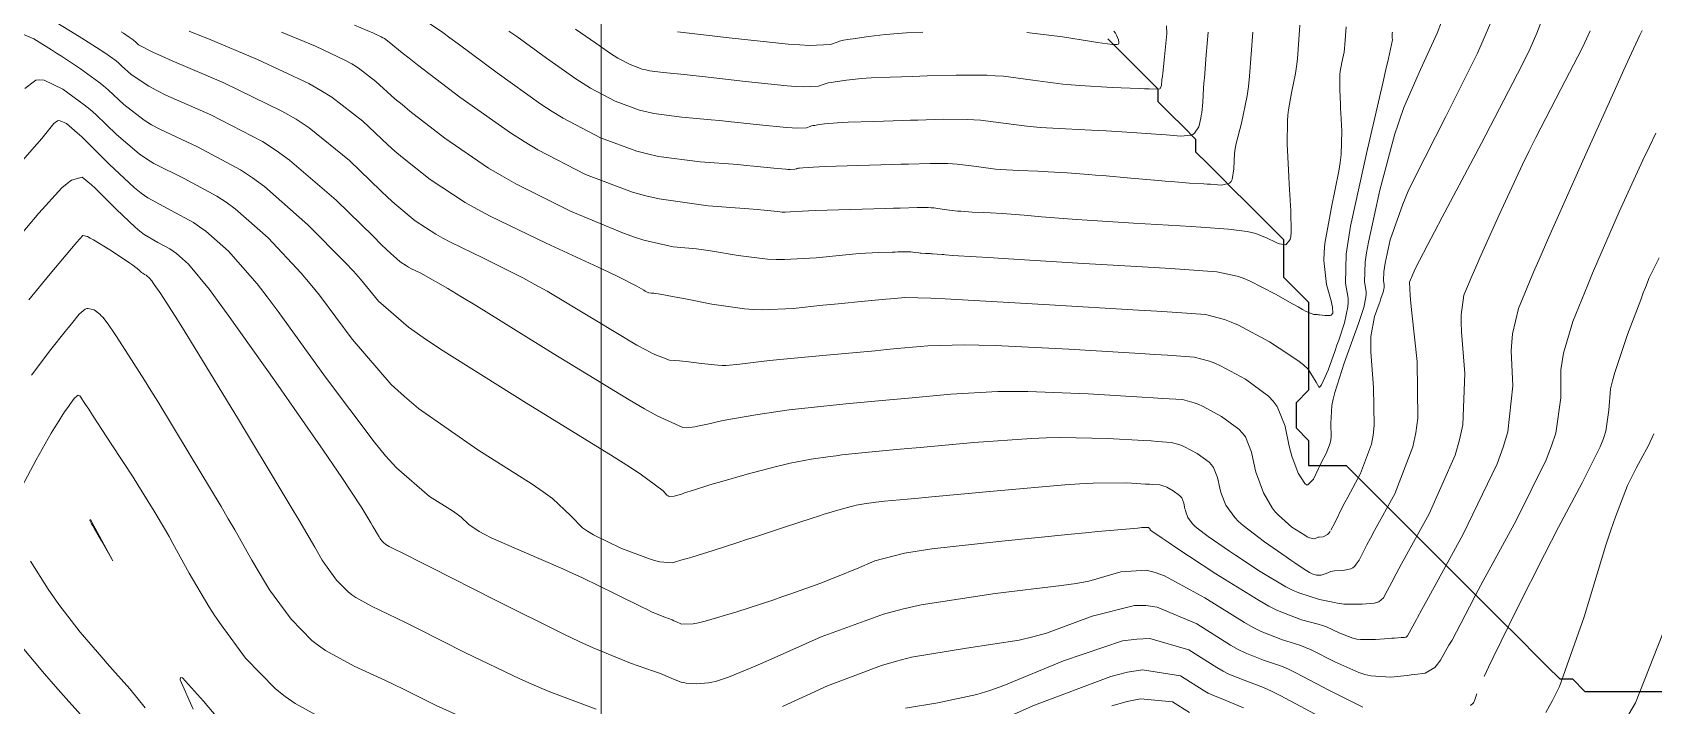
# Model space of a CAD drawing. Header units: millimetres. Extents: x 837475 to 838477, y 1189012 to 1191015.
# Drawn here: x 838231.2 to 838360.3, y 1189866.1 to 1189919.7 of the extents above; entities that cross this region are included whole.
import ezdxf

# ---------------------------------------------------------------- set-up
doc = ezdxf.new("R2010")
doc.units = ezdxf.units.MM
doc.header["$LTSCALE"] = 0.3
doc.layers.add('COORD', color=253, linetype='Continuous', lineweight=20)
doc.layers.add('DRENAJE', color=5, linetype='Continuous', lineweight=25)
doc.layers.add('COTAS 10', color=7, linetype='Continuous', lineweight=9, true_color=0x6e3e2d)
doc.layers.add('COTAS INT', color=7, linetype='Continuous', lineweight=5, true_color=0x9fa19f)

msp = doc.modelspace()

# ---------------------------------------------------------------- linework, layer by layer
at = {"layer": 'COORD'}
msp.add_line((838276.51, 1189013.87), (838276.51, 1191013.87), dxfattribs=at)
at = {"layer": 'COTAS 10'}
for points in [[(838238.3, 1189919.72), (838238.48, 1189919.61), (838238.94, 1189919.31), (838239.26, 1189919.09), (838239.34, 1189919.02), (838239.42, 1189918.95), (838239.68, 1189918.7), (838240.88, 1189918.08), (838241.54, 1189917.78), (838242.35, 1189917.42), (838246.48, 1189915.67), (838251.1, 1189913.42), (838252.22, 1189912.76), (838253.27, 1189912.08), (838256.48, 1189909.47), (838258.96, 1189907.07), (838259.54, 1189906.53), (838260.09, 1189906.04), (838261.7, 1189904.69), (838263.34, 1189903.61), (838263.91, 1189903.29), (838264.52, 1189902.97), (838267.15, 1189901.7), (838270.29, 1189900.14), (838271.24, 1189899.62), (838272.21, 1189899.08), (838276.01, 1189896.8), (838279.36, 1189894.78), (838280.06, 1189894.4), (838280.65, 1189894.08), (838281.95, 1189893.58), (838282.74, 1189893.53), (838283, 1189893.5), (838283.29, 1189893.47), (838284.51, 1189893.31), (838285.81, 1189893.18), (838286.15, 1189893.17), (838286.47, 1189893.17), (838287.56, 1189893.26), (838289.24, 1189893.47), (838289.94, 1189893.55), (838290.73, 1189893.63), (838294.44, 1189893.98), (838298.33, 1189894.34), (838299.24, 1189894.42), (838300.08, 1189894.5), (838302.52, 1189894.73), (838305.44, 1189894.8), (838306.58, 1189894.78), (838307.87, 1189894.74), (838313.75, 1189894.45), (838319.43, 1189894.11), (838320.6, 1189894.03), (838321.59, 1189893.97), (838323.71, 1189893.83), (838324.94, 1189893.51), (838325.36, 1189893.34), (838325.82, 1189893.13), (838327.81, 1189892.08), (838329.65, 1189890.71), (838330.02, 1189890.31), (838330.33, 1189889.89), (838330.97, 1189888.33), (838330.97, 1189888.31), (838331.29, 1189886.74), (838331.39, 1189886.33), (838331.51, 1189885.93), (838332, 1189884.6), (838332.52, 1189883.76), (838332.66, 1189883.67), (838332.78, 1189883.65), (838333.21, 1189884.11), (838333.61, 1189884.95), (838333.72, 1189885.18), (838333.84, 1189885.4), (838334.24, 1189886.16), (838334.54, 1189886.97), (838334.59, 1189887.23), (838334.62, 1189887.49), (838334.59, 1189888.55), (838334.68, 1189889.97), (838334.78, 1189890.47), (838334.91, 1189891.01), (838335.66, 1189893.35), (838336.48, 1189895.63), (838336.66, 1189896.14), (838336.82, 1189896.59), (838337.22, 1189897.78), (838337.39, 1189898.61), (838337.41, 1189898.83), (838337.41, 1189899.05), (838337.29, 1189899.82), (838337.34, 1189901.4), (838337.45, 1189902.13), (838337.6, 1189902.98), (838338.5, 1189907.12), (838339.71, 1189911.61), (838339.94, 1189912.3), (838340.06, 1189912.69), (838340.42, 1189913.7), (838341.75, 1189916.73), (838343.06, 1189919.61), (838343.41, 1189920.52)], [(838324.85, 1189919.7), (838324.69, 1189917.89), (838324.54, 1189916.07), (838324.5, 1189915.64), (838324.47, 1189915.25), (838324.4, 1189914.13), (838324.32, 1189913.28), (838324.29, 1189913.06), (838324.26, 1189912.85), (838324.09, 1189912.15), (838323.76, 1189911.65), (838323.61, 1189911.56), (838323.45, 1189911.49), (838322.66, 1189911.43), (838321.5, 1189911.53), (838321.1, 1189911.56), (838320.67, 1189911.59), (838318.8, 1189911.72), (838316.71, 1189911.85), (838316.13, 1189911.88), (838315.55, 1189911.91), (838313.48, 1189911.99), (838311.47, 1189912.1), (838310.93, 1189912.15), (838310.4, 1189912.21), (838308.54, 1189912.46), (838306.7, 1189912.69), (838306.18, 1189912.73), (838305.66, 1189912.75), (838303.75, 1189912.76), (838301.72, 1189912.7), (838301.13, 1189912.69), (838300.52, 1189912.67), (838298.23, 1189912.6), (838296.19, 1189912.53), (838295.74, 1189912.51), (838295.33, 1189912.48), (838294.3, 1189912.39), (838293.73, 1189912.31), (838293.62, 1189912.29), (838293.53, 1189912.28), (838293.36, 1189912.26), (838293.26, 1189912.23), (838293.21, 1189912.21), (838293.16, 1189912.19), (838292.87, 1189912.09), (838292.08, 1189912.06), (838291.71, 1189912.08), (838291.27, 1189912.11), (838289.13, 1189912.33), (838286.62, 1189912.6), (838285.94, 1189912.67), (838285.27, 1189912.73), (838282.93, 1189912.92), (838280.72, 1189913.22), (838280.14, 1189913.35), (838279.57, 1189913.5), (838277.64, 1189914.2), (838275.67, 1189915.24), (838275.09, 1189915.6), (838274.49, 1189915.98), (838272.17, 1189917.64), (838269.8, 1189919.36), (838269.17, 1189919.79)], [(838360.48, 1189911.67), (838359.96, 1189910.59), (838359.45, 1189909.5), (838357.57, 1189905.4), (838355.85, 1189901.49), (838355.44, 1189900.51), (838355.05, 1189899.59), (838353.88, 1189896.66), (838353.13, 1189894.14), (838353.01, 1189893.48), (838352.92, 1189892.82), (838352.92, 1189890.58), (838352.52, 1189887.77), (838352.18, 1189886.76), (838351.75, 1189885.65), (838349.36, 1189880.81), (838346.74, 1189876.01), (838346.15, 1189874.92), (838345.63, 1189873.94), (838344.25, 1189871.29), (838344.01, 1189870.88), (838343.33, 1189869.69), (838343.09, 1189869.38), (838342.87, 1189869.12), (838342.12, 1189868.66), (838341.28, 1189868.55), (838340.99, 1189868.52), (838340.68, 1189868.49), (838339.37, 1189868.35), (838337.8, 1189868.44), (838337.32, 1189868.56), (838336.83, 1189868.71), (838334.91, 1189869.57), (838333.04, 1189870.51), (838332.58, 1189870.71), (838332.14, 1189870.89), (838330.75, 1189871.31), (838329.05, 1189871.97), (838328.42, 1189872.3), (838327.72, 1189872.7), (838324.58, 1189874.66), (838321.37, 1189876.42), (838320.62, 1189876.69), (838319.92, 1189876.87), (838317.88, 1189876.73), (838315.34, 1189876), (838314.33, 1189875.81), (838313.17, 1189875.63), (838307.88, 1189875), (838302, 1189874.11), (838300.48, 1189873.76), (838299, 1189873.36), (838294.03, 1189871.55), (838290.05, 1189869.78), (838289.2, 1189869.41), (838288.45, 1189869.09), (838286.66, 1189868.34), (838285.61, 1189868.01), (838285.33, 1189867.94), (838285.06, 1189867.89), (838284.12, 1189867.81), (838283.28, 1189867.87), (838283.08, 1189867.91), (838282.89, 1189867.95), (838282.27, 1189868.18), (838281.42, 1189868.55), (838281.07, 1189868.68), (838280.68, 1189868.82), (838278.84, 1189869.46), (838275.88, 1189870.67), (838274.77, 1189871.18), (838273.54, 1189871.76), (838268.05, 1189874.49), (838262.92, 1189877.1), (838261.92, 1189877.61), (838261.1, 1189878.03), (838259.64, 1189878.76), (838259.37, 1189878.9), (838259.31, 1189878.95), (838259.25, 1189879), (838259.06, 1189879.19), (838258.9, 1189879.4), (838258.86, 1189879.46), (838258.83, 1189879.52), (838258.7, 1189879.73), (838258.44, 1189880.18), (838258.31, 1189880.39), (838258.17, 1189880.64), (838257.45, 1189881.83), (838255.87, 1189884.24), (838255.19, 1189885.25), (838254.39, 1189886.41), (838250.62, 1189891.83), (838246.83, 1189897.16), (838246.03, 1189898.26), (838245.33, 1189899.2), (838243.67, 1189901.22), (838242.71, 1189902.07), (838242.44, 1189902.26), (838242.18, 1189902.44), (838241.22, 1189902.95), (838240.14, 1189903.6), (838239.79, 1189903.86), (838239.42, 1189904.17), (838237.94, 1189905.59), (838236.53, 1189906.99), (838236.22, 1189907.29), (838235.94, 1189907.55), (838235.19, 1189908.15), (838234.34, 1189907.92), (838233.99, 1189907.65), (838233.59, 1189907.3), (838231.74, 1189905.29), (838229.77, 1189902.95)]]:
    msp.add_lwpolyline(points, dxfattribs=at)
at = {"layer": 'COTAS INT'}
for points in [[(838230.16, 1189919.67), (838231.35, 1189919.17), (838232.75, 1189918.29), (838233.15, 1189918.04), (838233.56, 1189917.78), (838235.06, 1189916.79), (838236.52, 1189915.73), (838236.9, 1189915.42), (838237.27, 1189915.11), (838238.51, 1189913.94), (838240.12, 1189912.7), (838240.72, 1189912.33), (838241.39, 1189911.97), (838244.37, 1189910.58), (838247.81, 1189908.75), (838248.76, 1189908.11), (838249.71, 1189907.41), (838253.17, 1189904.37), (838256.14, 1189901.35), (838256.79, 1189900.66), (838257.36, 1189900.03), (838258.8, 1189898.28), (838261.17, 1189896.21), (838262.34, 1189895.39), (838263.72, 1189894.45), (838270.56, 1189890.16), (838277.26, 1189886.04), (838278.56, 1189885.22), (838279.62, 1189884.53), (838281.45, 1189883.18), (838281.75, 1189882.83), (838281.84, 1189882.78), (838281.93, 1189882.74), (838282.32, 1189882.75), (838282.82, 1189882.9), (838282.98, 1189882.95), (838283.15, 1189883.01), (838283.87, 1189883.24), (838285.01, 1189883.6), (838285.44, 1189883.73), (838285.93, 1189883.87), (838288.14, 1189884.5), (838290.47, 1189885.12), (838291.03, 1189885.26), (838291.57, 1189885.38), (838293.22, 1189885.71), (838294.75, 1189885.92), (838295.21, 1189885.98), (838295.68, 1189886.04), (838297.52, 1189886.23), (838300.03, 1189886.46), (838300.93, 1189886.54), (838301.91, 1189886.63), (838306.19, 1189887.04), (838310.77, 1189887.36), (838311.94, 1189887.41), (838313.07, 1189887.43), (838316.82, 1189887.36), (838319.71, 1189887.18), (838320.31, 1189887.15), (838320.81, 1189887.11), (838321.89, 1189887.04), (838322.51, 1189886.88), (838322.73, 1189886.79), (838322.96, 1189886.69), (838323.97, 1189886.15), (838324.91, 1189885.45), (838325.1, 1189885.25), (838325.26, 1189885.04), (838325.59, 1189884.23), (838325.77, 1189883.39), (838325.83, 1189883.15), (838325.91, 1189882.91), (838326.24, 1189882.04), (838326.95, 1189881.06), (838327.26, 1189880.75), (838327.62, 1189880.43), (838329.33, 1189879.11), (838331.05, 1189877.92), (838331.42, 1189877.66), (838331.74, 1189877.44), (838332.49, 1189876.93), (838332.91, 1189876.68), (838333.02, 1189876.62), (838333.12, 1189876.58), (838333.45, 1189876.47), (838333.76, 1189876.46), (838333.84, 1189876.47), (838333.92, 1189876.49), (838334.22, 1189876.61), (838334.61, 1189876.75), (838334.74, 1189876.78), (838334.89, 1189876.8), (838335.55, 1189876.84), (838336.2, 1189876.97), (838336.35, 1189877.05), (838336.48, 1189877.15), (838336.63, 1189877.35), (838336.87, 1189877.67), (838337.48, 1189878.87), (838337.76, 1189879.4), (838338.09, 1189880.02), (838339.7, 1189882.95), (838341.13, 1189886.68), (838341.36, 1189887.8), (838341.52, 1189888.97), (838341.47, 1189893.49), (838341.05, 1189897.36), (838340.98, 1189898.11), (838340.92, 1189898.73), (838340.87, 1189899.79), (838340.98, 1189900.05), (838341.02, 1189900.16), (838341.08, 1189900.29), (838341.33, 1189900.86), (838342.33, 1189902.8), (838342.85, 1189903.79), (838343.47, 1189904.97), (838346.61, 1189910.86), (838349.8, 1189917.04), (838350.46, 1189918.4), (838351.01, 1189919.62), (838352.21, 1189922.75)], [(838334.55, 1189879.95), (838334.44, 1189879.81), (838334.34, 1189879.7), (838333.98, 1189879.51), (838333.68, 1189879.49), (838333.6, 1189879.48), (838333.53, 1189879.46), (838333.31, 1189879.37), (838332.91, 1189879.44), (838332.73, 1189879.53), (838332.52, 1189879.64), (838331.51, 1189880.3), (838330.43, 1189881.23), (838330.18, 1189881.52), (838329.94, 1189881.82), (838329.25, 1189883.03), (838328.76, 1189884.31), (838328.64, 1189884.67), (838328.55, 1189885.02), (838328.28, 1189886.27), (838327.8, 1189887.47), (838327.56, 1189887.78), (838327.28, 1189888.08), (838325.89, 1189889.11), (838324.39, 1189889.91), (838324.05, 1189890.07), (838323.72, 1189890.2), (838322.8, 1189890.44), (838321.2, 1189890.54), (838320.45, 1189890.59), (838319.57, 1189890.65), (838315.28, 1189890.9), (838310.47, 1189891.09), (838309.26, 1189891.09), (838308.1, 1189891.08), (838304.35, 1189890.88), (838300.99, 1189890.57), (838300.08, 1189890.48), (838299.18, 1189890.4), (838295.98, 1189890.1), (838292.99, 1189889.8), (838292.22, 1189889.71), (838291.48, 1189889.62), (838288.99, 1189889.26), (838286.97, 1189888.92), (838286.51, 1189888.83), (838286.1, 1189888.75), (838284.99, 1189888.5), (838284.19, 1189888.32), (838283.97, 1189888.28), (838283.76, 1189888.26), (838283.01, 1189888.23), (838280.98, 1189889.14), (838279.96, 1189889.71), (838278.74, 1189890.42), (838272.68, 1189894.12), (838266.58, 1189897.9), (838265.34, 1189898.66), (838264.3, 1189899.29), (838262.15, 1189900.51), (838261.36, 1189900.89), (838261.18, 1189900.99), (838261.01, 1189901.09), (838260.51, 1189901.41), (838259.49, 1189902.35), (838258.98, 1189902.83), (838258.39, 1189903.42), (838255.43, 1189906.32), (838251.71, 1189909.52), (838250.64, 1189910.29), (838249.55, 1189911), (838245.43, 1189913.12), (838241.87, 1189914.69), (838241.13, 1189915.06), (838240.5, 1189915.39), (838239.09, 1189916.32), (838238.34, 1189917.03), (838238.12, 1189917.22), (838237.89, 1189917.41), (838237, 1189918.05), (838235.68, 1189918.9), (838235.18, 1189919.21), (838234.62, 1189919.56), (838232.1, 1189921.1)], [(838359.4, 1189919.83), (838359.21, 1189919.46), (838358.38, 1189917.67), (838357.93, 1189916.69), (838357.39, 1189915.5), (838354.67, 1189909.46), (838351.86, 1189903.15), (838351.26, 1189901.79), (838350.74, 1189900.6), (838349.54, 1189897.71), (838349.06, 1189895.67), (838349, 1189895.02), (838348.96, 1189894.33), (838349.1, 1189891.55), (838348.7, 1189887.89), (838348.33, 1189886.66), (838347.84, 1189885.33), (838345.15, 1189879.73), (838342.38, 1189874.7), (838341.85, 1189873.73), (838341.5, 1189873.09), (838341.42, 1189872.94), (838340.7, 1189871.63), (838340.59, 1189871.54), (838340.54, 1189871.53), (838340.48, 1189871.51), (838340.19, 1189871.49), (838339.66, 1189871.46), (838339.45, 1189871.45), (838339.22, 1189871.43), (838338.16, 1189871.33), (838336.97, 1189871.33), (838336.66, 1189871.38), (838336.36, 1189871.45), (838335.32, 1189871.85), (838334.25, 1189872.34), (838333.93, 1189872.46), (838333.59, 1189872.57), (838332.27, 1189872.9), (838330.36, 1189873.64), (838329.66, 1189874), (838328.89, 1189874.44), (838325.45, 1189876.58), (838322.27, 1189878.68), (838321.66, 1189879.09), (838321.17, 1189879.42), (838320.34, 1189879.97), (838320.28, 1189880.01), (838320.26, 1189880.03), (838320.25, 1189880.04), (838320.23, 1189880.07), (838320.21, 1189880.1), (838320.21, 1189880.11), (838320.21, 1189880.12), (838320.2, 1189880.15), (838320.19, 1189880.18), (838320.18, 1189880.19), (838320.18, 1189880.2), (838320.14, 1189880.22), (838320.11, 1189880.24), (838320.1, 1189880.25), (838320.09, 1189880.25), (838320.07, 1189880.25), (838320.03, 1189880.26), (838320.01, 1189880.26), (838319.99, 1189880.26), (838319.89, 1189880.27), (838319.56, 1189880.25), (838319.4, 1189880.24), (838319.21, 1189880.22), (838318.27, 1189880.14), (838316.06, 1189879.93), (838315.07, 1189879.83), (838313.92, 1189879.72), (838308.4, 1189879.18), (838302.85, 1189878.55), (838301.68, 1189878.38), (838300.66, 1189878.21), (838298.31, 1189877.61), (838296.83, 1189876.97), (838296.36, 1189876.78), (838295.87, 1189876.58), (838293.91, 1189875.81), (838291.61, 1189874.97), (838290.91, 1189874.73), (838290.18, 1189874.48), (838287.31, 1189873.54), (838284.79, 1189872.8), (838284.27, 1189872.68), (838283.83, 1189872.59), (838282.91, 1189872.57), (838282.45, 1189872.78), (838282.31, 1189872.84), (838282.16, 1189872.9), (838281.57, 1189873.11), (838280.58, 1189873.53), (838280.18, 1189873.72), (838279.73, 1189873.94), (838277.63, 1189874.99), (838275.02, 1189876.26), (838274.25, 1189876.61), (838273.45, 1189876.97), (838270.39, 1189878.29), (838267.76, 1189879.45), (838267.24, 1189879.7), (838266.81, 1189879.93), (838265.99, 1189880.51), (838265.37, 1189881.09), (838265.06, 1189881.32), (838264.69, 1189881.58), (838262.85, 1189882.74), (838260.22, 1189885.02), (838259.35, 1189885.98), (838258.43, 1189887.08), (838254.57, 1189892.24), (838250.79, 1189897.47), (838249.92, 1189898.63), (838249.12, 1189899.65), (838246.84, 1189902.27), (838245.04, 1189903.85), (838244.55, 1189904.21), (838244.05, 1189904.55), (838242.27, 1189905.49), (838240.43, 1189906.51), (838239.9, 1189906.89), (838239.36, 1189907.31), (838237.34, 1189909.19), (838235.55, 1189910.99), (838235.16, 1189911.36), (838234.81, 1189911.69), (838233.95, 1189912.42), (838233.44, 1189912.65), (838233.33, 1189912.66), (838233.23, 1189912.65), (838232.93, 1189912.43), (838232.3, 1189911.62), (838231.98, 1189911.24), (838231.6, 1189910.79), (838229.7, 1189908.62)], [(838230.62, 1189915.21), (838231.5, 1189915.88), (838231.81, 1189915.91), (838232.16, 1189915.87), (838233.66, 1189915.17), (838235.36, 1189913.92), (838235.82, 1189913.53), (838236.28, 1189913.14), (838237.92, 1189911.56), (838239.74, 1189910), (838240.31, 1189909.61), (838240.91, 1189909.24), (838243.32, 1189908.04), (838245.93, 1189906.65), (838246.65, 1189906.16), (838247.38, 1189905.63), (838250, 1189903.32), (838252.63, 1189900.5), (838253.35, 1189899.65), (838254.08, 1189898.75), (838256.68, 1189895.26), (838259.8, 1189891.65), (838260.85, 1189890.68), (838261.97, 1189889.74), (838266.7, 1189886.45), (838271.03, 1189883.71), (838271.9, 1189883.11), (838272.63, 1189882.57), (838274.09, 1189881.2), (838275.03, 1189880.23), (838275.43, 1189879.96), (838275.9, 1189879.67), (838278.09, 1189878.62), (838280.29, 1189877.79), (838280.76, 1189877.64), (838281.18, 1189877.53), (838282.17, 1189877.45), (838283.03, 1189877.7), (838283.36, 1189877.8), (838283.74, 1189877.91), (838285.42, 1189878.44), (838287.48, 1189879.1), (838288.09, 1189879.3), (838288.71, 1189879.5), (838291.11, 1189880.29), (838293.31, 1189881.01), (838293.81, 1189881.17), (838294.27, 1189881.31), (838295.53, 1189881.7), (838296.41, 1189881.93), (838296.62, 1189881.98), (838296.82, 1189882.03), (838297.44, 1189882.15), (838298.02, 1189882.23), (838298.19, 1189882.25), (838298.37, 1189882.28), (838299.07, 1189882.35), (838300.89, 1189882.52), (838301.77, 1189882.6), (838302.83, 1189882.7), (838308.03, 1189883.19), (838313.43, 1189883.65), (838314.62, 1189883.73), (838315.67, 1189883.78), (838318.35, 1189883.81), (838319.85, 1189883.72), (838320.16, 1189883.7), (838320.42, 1189883.69), (838320.98, 1189883.65), (838321.3, 1189883.56), (838321.41, 1189883.52), (838321.54, 1189883.47), (838322.06, 1189883.19), (838322.55, 1189882.82), (838322.64, 1189882.72), (838322.73, 1189882.61), (838322.9, 1189882.19), (838322.99, 1189881.75), (838323.02, 1189881.63), (838323.06, 1189881.51), (838323.23, 1189881.06), (838323.6, 1189880.55), (838323.76, 1189880.39), (838323.95, 1189880.22), (838324.83, 1189879.54), (838326.11, 1189878.67), (838326.54, 1189878.38), (838327.01, 1189878.06), (838328.97, 1189876.75), (838331.03, 1189875.53), (838331.55, 1189875.27), (838332.05, 1189875.05), (838333.69, 1189874.52), (838334.9, 1189874.28), (838335.14, 1189874.23), (838335.32, 1189874.2), (838335.63, 1189874.15), (838335.87, 1189874.15), (838336.01, 1189874.16), (838336.19, 1189874.16), (838337.11, 1189874.16), (838338.06, 1189874.24), (838338.26, 1189874.29), (838338.42, 1189874.34), (838338.79, 1189874.65), (838339.08, 1189875.21), (838339.45, 1189875.91), (838339.81, 1189876.56), (838340.24, 1189877.36), (838342.42, 1189881.34), (838344.49, 1189886.01), (838344.85, 1189887.23), (838345.11, 1189888.43), (838345.28, 1189892.52), (838345.01, 1189895.85), (838344.99, 1189896.57), (838344.99, 1189897.2), (838345.2, 1189898.75), (838345.86, 1189900.33), (838346.14, 1189900.98), (838346.47, 1189901.72), (838348, 1189905.16), (838349.86, 1189909.15), (838350.39, 1189910.24), (838350.93, 1189911.32), (838352.91, 1189915.16), (838354.6, 1189918.43), (838354.95, 1189919.16), (838355.24, 1189919.8)], [(838339.5, 1189919.7), (838339.48, 1189919.62), (838339.48, 1189919.57), (838339.48, 1189919.46), (838339.48, 1189919.33), (838339.49, 1189919.29), (838339.49, 1189919.25), (838339.5, 1189919.09), (838339.19, 1189917.6), (838338.99, 1189916.72), (838338.74, 1189915.64), (838337.43, 1189910.05), (838337.2, 1189908.96), (838336.18, 1189904.26), (838335.98, 1189903.05), (838335.83, 1189902.02), (838335.78, 1189899.72), (838335.97, 1189898.52), (838335.97, 1189898.18), (838335.95, 1189897.83), (838335.68, 1189896.55), (838335.23, 1189895.18), (838335.09, 1189894.77), (838334.95, 1189894.36), (838334.39, 1189892.78), (838333.87, 1189891.63), (838333.76, 1189891.49), (838333.67, 1189891.42), (838333.44, 1189891.82), (838332.79, 1189892.87), (838332.42, 1189893.21), (838331.98, 1189893.56), (838330.5, 1189894.53), (838329.72, 1189895.04), (838327.25, 1189896.36), (838326.68, 1189896.62), (838326.15, 1189896.83), (838324.62, 1189897.22), (838321.98, 1189897.4), (838320.75, 1189897.48), (838319.29, 1189897.57), (838312.21, 1189897.99), (838305.27, 1189898.39), (838303.9, 1189898.46), (838302.77, 1189898.52), (838300.68, 1189898.58), (838299.86, 1189898.5), (838299.54, 1189898.47), (838299.17, 1189898.44), (838297.47, 1189898.28), (838295.39, 1189898.08), (838294.79, 1189898.02), (838294.16, 1189897.96), (838291.81, 1189897.71), (838289.32, 1189897.59), (838288.62, 1189897.62), (838287.92, 1189897.67), (838285.32, 1189898.05), (838283.09, 1189898.49), (838282.62, 1189898.58), (838282.2, 1189898.66), (838281.21, 1189898.84), (838280.71, 1189898.91), (838280.61, 1189898.92), (838280.52, 1189898.93), (838280.32, 1189898.95), (838280.11, 1189899.03), (838280.01, 1189899.09), (838279.9, 1189899.15), (838279.35, 1189899.48), (838277.85, 1189900.25), (838277.13, 1189900.59), (838276.28, 1189900.99), (838272.14, 1189902.89), (838267.69, 1189905.04), (838266.64, 1189905.6), (838265.68, 1189906.14), (838262.89, 1189907.97), (838260.69, 1189909.73), (838260.1, 1189910.23), (838259.53, 1189910.74), (838257.53, 1189912.61), (838255.07, 1189914.53), (838254.2, 1189915.06), (838253.25, 1189915.6), (838249.15, 1189917.53), (838245.25, 1189919.16), (838244.43, 1189919.5), (838243.72, 1189919.79)], [(838335.83, 1189920.13), (838335.73, 1189918.72), (838335.7, 1189918.4), (838335.66, 1189918.1), (838335.49, 1189917.28), (838335.35, 1189916.57), (838335.33, 1189916.34), (838335.31, 1189916.1), (838335.31, 1189915.12), (838335.36, 1189913.96), (838335.38, 1189913.61), (838335.4, 1189913.25), (838335.49, 1189911.81), (838335.43, 1189909.96), (838335.35, 1189909.33), (838335.25, 1189908.64), (838334.66, 1189905.76), (838334.55, 1189905.18), (838334.13, 1189902.86), (838334.07, 1189902.17), (838334.05, 1189901.53), (838334.27, 1189899.62), (838334.62, 1189898.3), (838334.69, 1189898.03), (838334.73, 1189897.8), (838334.77, 1189897.32), (838334.63, 1189897.17), (838334.56, 1189897.14), (838334.49, 1189897.13), (838334.12, 1189897.14), (838333.71, 1189897.19), (838333.62, 1189897.2), (838333.53, 1189897.21), (838333.26, 1189897.22), (838332.65, 1189897.47), (838332.35, 1189897.63), (838331.99, 1189897.82), (838331.54, 1189898.08), (838330.19, 1189898.85), (838328.14, 1189899.89), (838327.63, 1189900.1), (838327.14, 1189900.28), (838325.54, 1189900.62), (838322.95, 1189900.79), (838321.84, 1189900.87), (838320.55, 1189900.95), (838314.45, 1189901.32), (838308.53, 1189901.67), (838307.34, 1189901.75), (838306.36, 1189901.81), (838304.48, 1189901.93), (838303.93, 1189901.98), (838303.8, 1189901.99), (838303.67, 1189902), (838303.26, 1189902.03), (838302.9, 1189902.06), (838302.8, 1189902.06), (838302.7, 1189902.07), (838302.34, 1189902.08), (838301.99, 1189902.1), (838301.9, 1189902.11), (838301.8, 1189902.12), (838301.48, 1189902.16), (838301.16, 1189902.2), (838301.07, 1189902.21), (838300.98, 1189902.21), (838300.65, 1189902.22), (838300.13, 1189902.2), (838299.92, 1189902.19), (838299.68, 1189902.19), (838298.58, 1189902.16), (838297.05, 1189902.07), (838296.53, 1189902.03), (838295.98, 1189901.98), (838293.64, 1189901.74), (838291.11, 1189901.59), (838290.44, 1189901.6), (838289.76, 1189901.63), (838287.42, 1189901.91), (838285.23, 1189902.28), (838284.66, 1189902.36), (838284.11, 1189902.44), (838282.25, 1189902.62), (838279.92, 1189903.13), (838279.08, 1189903.41), (838278.15, 1189903.75), (838274.07, 1189905.46), (838269.72, 1189907.63), (838268.61, 1189908.25), (838267.55, 1189908.88), (838264.07, 1189911.25), (838261.29, 1189913.42), (838260.66, 1189913.93), (838260.1, 1189914.4), (838258.58, 1189915.76), (838257.17, 1189916.86), (838256.67, 1189917.17), (838256.12, 1189917.47), (838253.77, 1189918.58), (838251.06, 1189919.71)], [(838256.88, 1189920.25), (838258.38, 1189919.63), (838259, 1189919.34), (838259.14, 1189919.26), (838259.27, 1189919.19), (838259.63, 1189918.9), (838260.67, 1189918.06), (838261.22, 1189917.62), (838261.89, 1189917.11), (838265.26, 1189914.53), (838269.3, 1189911.68), (838270.39, 1189910.99), (838271.47, 1189910.34), (838275.26, 1189908.38), (838279.02, 1189906.97), (838280.07, 1189906.68), (838281.14, 1189906.43), (838285.04, 1189905.87), (838288.28, 1189905.63), (838288.93, 1189905.58), (838289.48, 1189905.54), (838290.55, 1189905.43), (838290.93, 1189905.38), (838291.04, 1189905.37), (838291.15, 1189905.37), (838291.57, 1189905.4), (838292.55, 1189905.45), (838293.03, 1189905.47), (838293.59, 1189905.49), (838296.34, 1189905.58), (838299.17, 1189905.66), (838299.79, 1189905.68), (838300.33, 1189905.69), (838301.68, 1189905.73), (838302.54, 1189905.73), (838302.78, 1189905.72), (838303.01, 1189905.7), (838303.83, 1189905.59), (838304.67, 1189905.48), (838304.91, 1189905.46), (838305.15, 1189905.44), (838306.06, 1189905.38), (838306.98, 1189905.35), (838307.5, 1189905.32), (838308.44, 1189905.26), (838309.49, 1189905.19), (838309.83, 1189905.16), (838310.18, 1189905.13), (838311.58, 1189905), (838313.63, 1189904.84), (838314.38, 1189904.79), (838315.21, 1189904.73), (838318.9, 1189904.5), (838322.62, 1189904.28), (838323.48, 1189904.22), (838324.26, 1189904.17), (838326.45, 1189904.01), (838327.95, 1189903.82), (838328.3, 1189903.75), (838328.62, 1189903.67), (838329.53, 1189903.3), (838330.2, 1189902.97), (838330.36, 1189902.9), (838330.52, 1189902.85), (838331.03, 1189902.76), (838331.36, 1189903.18), (838331.41, 1189903.44), (838331.45, 1189903.77), (838331.42, 1189905.48), (838331.29, 1189907.59), (838331.25, 1189908.17), (838331.22, 1189908.74), (838331.13, 1189910.78), (838331.14, 1189912.63), (838331.17, 1189913.09), (838331.22, 1189913.52), (838331.48, 1189914.87), (838331.8, 1189916.42), (838331.87, 1189916.97), (838331.94, 1189917.58), (838332.13, 1189920.25)], [(838328.4, 1189919.71), (838328.13, 1189916.2), (838328.04, 1189915.38), (838327.93, 1189914.63), (838327.48, 1189912.45), (838327.07, 1189910.83), (838326.99, 1189910.43), (838326.94, 1189910.05), (838326.87, 1189908.83), (838326.75, 1189907.97), (838326.66, 1189907.81), (838326.54, 1189907.68), (838325.91, 1189907.52), (838325.03, 1189907.59), (838324.76, 1189907.6), (838324.48, 1189907.62), (838323.35, 1189907.69), (838321.9, 1189907.8), (838321.42, 1189907.83), (838320.89, 1189907.88), (838318.69, 1189908.07), (838316.42, 1189908.28), (838315.86, 1189908.32), (838315.32, 1189908.37), (838313.62, 1189908.49), (838312.1, 1189908.58), (838311.69, 1189908.61), (838311.27, 1189908.63), (838309.77, 1189908.69), (838308.31, 1189908.77), (838307.92, 1189908.8), (838307.53, 1189908.84), (838306.19, 1189909.03), (838304.86, 1189909.19), (838304.48, 1189909.22), (838304.1, 1189909.24), (838302.71, 1189909.25), (838300.97, 1189909.2), (838300.37, 1189909.18), (838299.72, 1189909.16), (838296.94, 1189909.08), (838294.37, 1189909), (838293.86, 1189908.98), (838293.42, 1189908.96), (838292.56, 1189908.91), (838292.31, 1189908.88), (838292.26, 1189908.87), (838292.21, 1189908.86), (838292.14, 1189908.85), (838292.1, 1189908.84), (838292.08, 1189908.83), (838292.05, 1189908.82), (838291.92, 1189908.78), (838291.57, 1189908.76), (838291.4, 1189908.77), (838291.21, 1189908.78), (838290.26, 1189908.88), (838288.66, 1189909.04), (838288.06, 1189909.09), (838287.39, 1189909.15), (838284.4, 1189909.37), (838281.08, 1189909.81), (838280.21, 1189910), (838279.36, 1189910.23), (838276.45, 1189911.29), (838273.5, 1189912.85), (838272.62, 1189913.38), (838271.72, 1189913.97), (838268.24, 1189916.45), (838265.14, 1189918.78), (838264.47, 1189919.26), (838263.9, 1189919.68), (838262.52, 1189920.6)], [(838274.47, 1189919.94), (838276.1, 1189918.82), (838277.26, 1189918), (838277.56, 1189917.81), (838277.85, 1189917.63), (838278.82, 1189917.12), (838279.79, 1189916.76), (838280.07, 1189916.69), (838280.36, 1189916.63), (838281.46, 1189916.48), (838283.16, 1189916.32), (838283.82, 1189916.25), (838284.58, 1189916.17), (838288.01, 1189915.77), (838291.33, 1189915.43), (838292.01, 1189915.38), (838292.59, 1189915.35), (838293.81, 1189915.41), (838294.26, 1189915.56), (838294.35, 1189915.59), (838294.43, 1189915.62), (838294.58, 1189915.66), (838294.83, 1189915.7), (838294.98, 1189915.72), (838295.15, 1189915.75), (838296.04, 1189915.87), (838297.24, 1189916), (838297.61, 1189916.03), (838298, 1189916.06), (838299.53, 1189916.12), (838301.33, 1189916.18), (838301.88, 1189916.19), (838302.46, 1189916.21), (838304.78, 1189916.28), (838307.22, 1189916.27), (838307.89, 1189916.23), (838308.55, 1189916.19), (838310.89, 1189915.89), (838313.26, 1189915.57), (838313.94, 1189915.5), (838314.63, 1189915.44), (838317.2, 1189915.29), (838319.35, 1189915.22), (838319.78, 1189915.2), (838320.14, 1189915.19), (838320.82, 1189915.16), (838320.99, 1189915.2), (838321.02, 1189915.23), (838321.05, 1189915.26), (838321.11, 1189915.45), (838321.16, 1189915.94), (838321.19, 1189916.17), (838321.22, 1189916.43), (838321.37, 1189917.73), (838321.5, 1189919.06), (838321.52, 1189919.34), (838321.54, 1189919.59), (838321.53, 1189920.21)], [(838310.39, 1189919.68), (838313.24, 1189919.33), (838315.56, 1189918.95), (838316.03, 1189918.88), (838316.43, 1189918.82), (838317.23, 1189918.72), (838317.49, 1189918.72), (838317.55, 1189918.72), (838317.59, 1189918.73), (838317.69, 1189918.75), (838317.72, 1189918.83), (838317.72, 1189918.86), (838317.72, 1189918.9), (838317.7, 1189919.1), (838317.54, 1189919.46), (838317.45, 1189919.61), (838317.34, 1189919.77)], [(838347.31, 1189920.42), (838346.82, 1189919.26), (838346.27, 1189918.03), (838343.75, 1189912.99), (838341.29, 1189908.14), (838340.77, 1189907.03), (838340.33, 1189906.01), (838339.33, 1189903.17), (838338.94, 1189901.32), (838338.87, 1189900.95), (838338.82, 1189900.62), (838338.79, 1189899.92), (838338.85, 1189899.58), (838338.85, 1189899.48), (838338.84, 1189899.38), (838338.77, 1189899.01), (838338.59, 1189898.49), (838338.52, 1189898.28), (838338.44, 1189898.06), (838338.07, 1189897.05), (838337.8, 1189895.47), (838337.78, 1189894.89), (838337.78, 1189894.24), (838337.99, 1189891.4), (838338.05, 1189888.37), (838337.96, 1189887.61), (838337.83, 1189886.89), (838336.97, 1189884.55), (838335.95, 1189882.68), (838335.72, 1189882.24), (838335.51, 1189881.84), (838334.95, 1189880.69), (838334.6, 1189880.06)], [(838282.6, 1189919.73), (838286.94, 1189919.21), (838291.41, 1189918.75), (838292.33, 1189918.69), (838293.11, 1189918.65), (838294.76, 1189918.73), (838295.37, 1189918.93), (838295.49, 1189918.97), (838295.59, 1189919.01), (838295.8, 1189919.07), (838296.15, 1189919.12), (838296.34, 1189919.15), (838296.58, 1189919.18), (838297.79, 1189919.35), (838299.15, 1189919.52), (838299.49, 1189919.55), (838299.81, 1189919.58), (838300.82, 1189919.65), (838302.13, 1189919.69)], [(838230.94, 1189898.39), (838232.66, 1189900.45), (838234.78, 1189902.97), (838235.24, 1189903.52), (838235.63, 1189903.42), (838235.84, 1189903.31), (838236.1, 1189903.17), (838237.4, 1189902.37), (838238.72, 1189901.5), (838238.99, 1189901.32), (838239.22, 1189901.16), (838239.71, 1189900.77), (838239.92, 1189900.57), (838239.97, 1189900.53), (838240.02, 1189900.5), (838240.17, 1189900.41), (838240.3, 1189900.34), (838240.34, 1189900.31), (838240.37, 1189900.28), (838240.51, 1189900.17), (838240.73, 1189899.89), (838240.83, 1189899.76), (838240.94, 1189899.61), (838241.46, 1189898.87), (838242.79, 1189896.8), (838243.4, 1189895.81), (838244.12, 1189894.64), (838247.63, 1189888.87), (838251.12, 1189883.08), (838251.83, 1189881.89), (838252.44, 1189880.88), (838253.71, 1189878.69), (838254.31, 1189877.67), (838254.49, 1189877.39), (838254.69, 1189877.1), (838255.44, 1189876.08), (838256.36, 1189875.14), (838256.66, 1189874.9), (838256.97, 1189874.68), (838258.24, 1189873.99), (838260.22, 1189873.05), (838260.99, 1189872.67), (838261.84, 1189872.25), (838265.71, 1189870.29), (838270.03, 1189868.21), (838271.17, 1189867.71), (838272.29, 1189867.24), (838276.11, 1189865.8)], [(838360.73, 1189901.73), (838359.94, 1189900.13), (838359.65, 1189899.38), (838359.48, 1189898.94), (838359.28, 1189898.4), (838358.22, 1189895.62), (838357.2, 1189892.61), (838357.02, 1189891.93), (838356.88, 1189891.31), (838356.74, 1189889.61), (838356.5, 1189887.94), (838356.3, 1189887.34), (838356.04, 1189886.68), (838354.62, 1189883.81), (838352.73, 1189880.28), (838352.17, 1189879.21), (838351.6, 1189878.1), (838349.4, 1189873.75), (838347.52, 1189869.92), (838347.15, 1189869.13), (838346.83, 1189868.46), (838346.81, 1189868.41)], [(838231.15, 1189892.38), (838232.71, 1189894.43), (838233.85, 1189895.87), (838234.11, 1189896.19), (838234.34, 1189896.48), (838234.96, 1189897.25), (838235.43, 1189897.64), (838235.56, 1189897.69), (838235.68, 1189897.71), (838236.15, 1189897.59), (838236.6, 1189897.24), (838236.72, 1189897.12), (838236.84, 1189897), (838237.26, 1189896.46), (838237.76, 1189895.71), (838237.93, 1189895.46), (838238.11, 1189895.18), (838238.89, 1189893.99), (838240.16, 1189891.98), (838240.65, 1189891.18), (838241.21, 1189890.28), (838243.72, 1189886.15), (838246.26, 1189881.92), (838246.83, 1189880.95), (838247.34, 1189880.07), (838248.71, 1189877.66), (838249.79, 1189875.82), (838250.12, 1189875.31), (838250.47, 1189874.8), (838251.83, 1189872.97), (838253.48, 1189871.27), (838254, 1189870.86), (838254.56, 1189870.46), (838256.84, 1189869.22), (838259.35, 1189868.07), (838260.06, 1189867.74), (838260.77, 1189867.39), (838263.38, 1189866.09), (838266.51, 1189864.67)], [(838255.44, 1189864.45), (838252.16, 1189866.24), (838251.35, 1189866.81), (838250.59, 1189867.41), (838248.21, 1189869.86), (838246.25, 1189872.51), (838245.75, 1189873.24), (838245.28, 1189873.97), (838243.72, 1189876.62), (838242.42, 1189878.99), (838242.11, 1189879.54), (838241.82, 1189880.06), (838240.94, 1189881.56), (838239.98, 1189883.11), (838239.63, 1189883.66), (838239.25, 1189884.26), (838237.57, 1189886.84), (838236.03, 1189889.21), (838235.72, 1189889.67), (838235.47, 1189890.05), (838235.02, 1189890.74), (838234.89, 1189890.8), (838234.84, 1189890.78), (838234.79, 1189890.75), (838234.57, 1189890.52), (838234.3, 1189890.16), (838234.21, 1189890.05), (838234.13, 1189889.93), (838233.79, 1189889.47), (838233.23, 1189888.58), (838233, 1189888.2), (838232.74, 1189887.76), (838231.54, 1189885.66), (838230.38, 1189883.51)], [(838351.72, 1189865.53), (838352.26, 1189866.48), (838352.8, 1189867.6), (838354.77, 1189873.15), (838356.5, 1189878.85), (838356.9, 1189880.06), (838357.26, 1189881.12), (838358.23, 1189883.61), (838358.92, 1189884.99), (838359.1, 1189885.34), (838359.28, 1189885.68), (838359.88, 1189886.8), (838360.33, 1189887.71)], [(838237.65, 1189877.6), (838236.24, 1189880.2), (838236.13, 1189880.4), (838236.05, 1189880.56), (838235.88, 1189880.84), (838235.85, 1189880.88), (838235.84, 1189880.88), (838235.84, 1189880.89), (838235.83, 1189880.88), (838235.82, 1189880.85), (838235.82, 1189880.85), (838235.81, 1189880.82), (838235.95, 1189880.55), (838236.04, 1189880.4), (838236.15, 1189880.2), (838236.73, 1189879.19), (838237.65, 1189877.6)], [(838231.09, 1189877.59), (838232.49, 1189875.35), (838232.91, 1189874.74), (838233.35, 1189874.13), (838235.05, 1189871.94), (838236.75, 1189869.93), (838237.18, 1189869.43), (838237.6, 1189868.95), (838238.98, 1189867.41), (838240.2, 1189865.91)], [(838290.96, 1189866.01), (838294.53, 1189867.65), (838298.83, 1189869.28), (838300.03, 1189869.63), (838301.23, 1189869.93), (838305.6, 1189870.65), (838309.79, 1189871.29), (838310.89, 1189871.55), (838311.96, 1189871.85), (838315.59, 1189873.19), (838318.97, 1189874.05), (838319.88, 1189874.04), (838320.78, 1189873.92), (838323.94, 1189872.58), (838326.62, 1189870.9), (838327.23, 1189870.56), (838327.77, 1189870.28), (838329.23, 1189869.71), (838330.68, 1189869.21), (838331.22, 1189868.97), (838331.82, 1189868.68), (838334.5, 1189867.29), (838337.15, 1189865.96)], [(838236.7, 1189863.55), (838233.92, 1189866.64), (838233.08, 1189867.61), (838232.2, 1189868.62), (838228.78, 1189872.69)], [(838361.38, 1189872.7), (838358.85, 1189866.29), (838358.06, 1189864.95)], [(838300.73, 1189865.87), (838303.31, 1189866.29), (838306.42, 1189866.96), (838307.46, 1189867.29), (838308.58, 1189867.69), (838313.31, 1189869.65), (838318.03, 1189871.23), (838319.15, 1189871.38), (838320.19, 1189871.42), (838323.29, 1189870.51), (838325.53, 1189869.11), (838326.04, 1189868.82), (838326.49, 1189868.59), (838327.71, 1189868.11), (838329.23, 1189867.53), (838329.87, 1189867.22), (838330.61, 1189866.85), (838334.09, 1189865.01)], [(838247.14, 1189863.72), (838244.85, 1189866.42), (838243.19, 1189868.28), (838243.03, 1189868.31), (838243.01, 1189868.14), (838244.04, 1189865.79)], [(838327.65, 1189865.91), (838326.19, 1189866.51), (838325.21, 1189866.9), (838324.85, 1189867.08), (838324.44, 1189867.31), (838322.64, 1189868.44), (838319.6, 1189868.92), (838318.42, 1189868.73), (838317.08, 1189868.41), (838311.02, 1189866.11), (838305.21, 1189863.53)], [(838345.73, 1189866.08), (838345.93, 1189866.27), (838345.98, 1189866.36), (838346.03, 1189866.47), (838346.23, 1189867.02)], [(838323.35, 1189865.52), (838321.99, 1189866.37), (838319.44, 1189866.61), (838318.38, 1189866.4), (838317.17, 1189866.06)]]:
    msp.add_lwpolyline(points, dxfattribs=at)
at = {"layer": 'DRENAJE'}
msp.add_polyline3d([(838316.84, 1189919.18, 0), (838317.84, 1189918.18, 0), (838318.84, 1189917.18, 0), (838319.84, 1189916.18, 0), (838320.84, 1189915.18, 0), (838320.84, 1189914.18, 0), (838321.84, 1189913.18, 0), (838322.84, 1189912.18, 0), (838323.84, 1189911.18, 0), (838323.84, 1189910.18, 0), (838324.84, 1189909.18, 0), (838325.84, 1189908.18, 0), (838326.84, 1189907.18, 0), (838327.84, 1189906.18, 0), (838328.84, 1189905.18, 0), (838329.84, 1189904.18, 0), (838330.84, 1189903.19, 0), (838330.84, 1189900.19, 0), (838331.83, 1189899.19, 0), (838332.83, 1189898.19, 0), (838332.83, 1189891.19, 0), (838331.83, 1189890.19, 0), (838331.83, 1189888.19, 0), (838332.83, 1189887.19, 0), (838332.83, 1189885.19, 0), (838335.83, 1189885.19, 0), (838336.83, 1189884.19, 0), (838337.83, 1189883.19, 0), (838338.83, 1189882.19, 0), (838339.83, 1189881.19, 0), (838340.83, 1189880.19, 0), (838341.83, 1189879.19, 0), (838342.83, 1189878.19, 0), (838343.83, 1189877.19, 0), (838344.83, 1189876.19, 0), (838345.83, 1189875.19, 0), (838346.83, 1189874.19, 0), (838347.83, 1189873.2, 0), (838349.83, 1189871.2, 0), (838350.83, 1189870.2, 0), (838351.83, 1189869.2, 0), (838352.83, 1189868.2, 0), (838353.83, 1189868.2, 0), (838354.83, 1189867.2, 0), (838363.82, 1189867.2, 0)], dxfattribs=at)

doc.saveas('drawing.dxf')
